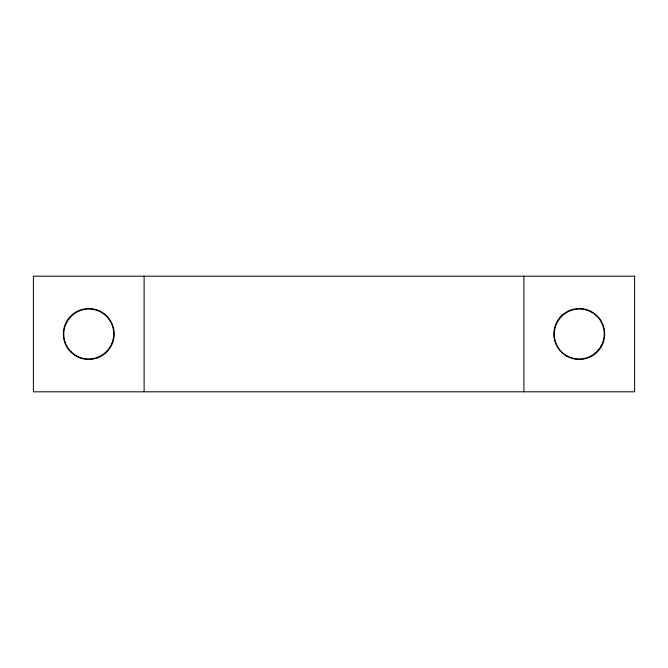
<?xml version="1.0" encoding="UTF-8"?>
<svg xmlns="http://www.w3.org/2000/svg" width="668" height="668" viewBox="0 0 668 668"><rect width="100%" height="100%" fill="white"/><g stroke="black" fill="none" stroke-linecap="round" stroke-linejoin="round"><path stroke-width="1" d="M523.887 276.193L523.887 391.807M144.113 276.193L144.113 391.807M634.6 276.193L33.4 276.193L33.4 391.807L634.6 391.807L634.6 276.193M566.539 356.027A25.434 25.434 0 0 0 604.69 334A25.434 25.434 0 0 0 566.539 311.973A25.434 25.434 0 0 0 566.539 356.027M75.3 355.585A25.434 25.434 0 0 0 114.178 334.86A25.434 25.434 0 0 0 76.787 311.555A25.434 25.434 0 0 0 75.3 355.585M71.008 351.735A25.15 24.891 -45 0 0 106.346 351.602A25.15 24.891 -45 0 0 106.479 316.265A25.15 24.891 -45 0 0 71.142 316.398A25.15 24.891 -45 0 0 71.008 351.735M561.521 351.735A25.15 24.891 -45 0 0 596.858 351.602A25.15 24.891 -45 0 0 596.992 316.265A25.15 24.891 -45 0 0 561.654 316.398A25.15 24.891 -45 0 0 561.521 351.735"/></g></svg>
